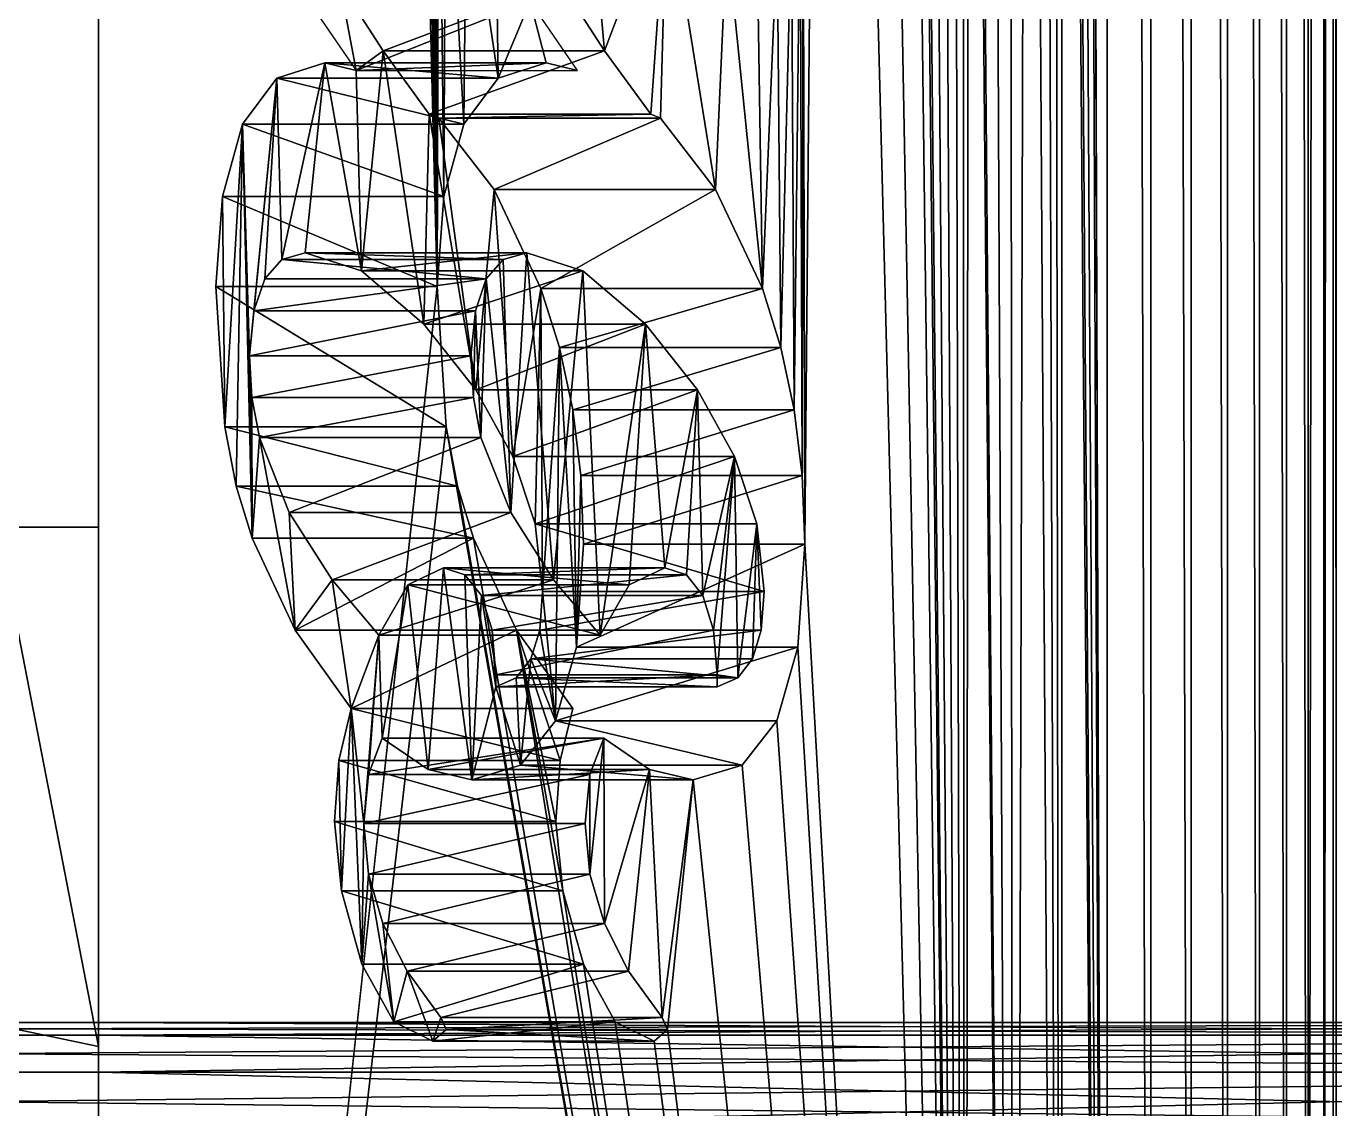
# Model space of a CAD drawing. Extents: x -32 to 32, y 0 to 66.2.
# Drawn here: x -10.29 to -5.01, y 9.28 to 13.65 of the extents above; entities that cross this region are included whole.
import ezdxf

# ---------------------------------------------------------------- set-up
doc = ezdxf.new("R2010")
doc.units = 0
doc.header["$MEASUREMENT"] = 0
doc.layers.add('STL2DXF', color=7, linetype='Continuous')

msp = doc.modelspace()

# ---------------------------------------------------------------- linework, layer by layer
at = {"layer": 'STL2DXF'}
for points in [[(-32, 0, 1), (0, 66.25, 1), (0, 0, 1)], [(0, 66.25, 1), (-32, 0, 1), (-32, 66.25, 1)], [(-21, 0, 20.125), (-10, 6.7224, 20.125), (-21, 66.25, 20.125)], [(-21, 66.25, 20.125), (-10, 6.7224, 20.125), (-10, 9.5276, 20.125)], [(-21, 66.25, 20.125), (-10, 9.5276, 20.125), (-10, 16.7224, 20.125)], [(-10, 0, 37.45), (-8.6315, 12.5972, 40.1869), (-10, 66.25, 37.45)], [(-10, 66.25, 37.45), (-8.6315, 12.5972, 40.1869), (-9.322, 49.4532, 38.8059)], [(-10, 66.25, 37.45), (-10, 48.125, 22.125), (-10, 0, 37.45)], [(-5.926, 66.0216, 45.598), (-6.0306, 30.8452, 45.3889), (-5.926, 0.2284, 45.598)], [(-5.926, 66.0216, 45.598), (-5.926, 0.2284, 45.598), (-5.75, 0.4019, 45.95)], [(-5.926, 66.0216, 45.598), (-5.75, 0.4019, 45.95), (-5.75, 65.8481, 45.95)], [(-5.75, 65.8481, 45.95), (-5.75, 0.4019, 45.95), (-5.5869, 0.6199, 46.2763)], [(-5.75, 65.8481, 45.95), (-5.5869, 0.6199, 46.2763), (-5.5869, 65.6301, 46.2763)], [(-5.5869, 65.6301, 46.2763), (-5.5869, 0.6199, 46.2763), (-5.4393, 0.8787, 46.5713)], [(-5.5869, 65.6301, 46.2763), (-5.4393, 0.8787, 46.5713), (-5.4393, 65.3713, 46.5713)], [(-5.4393, 65.3713, 46.5713), (-5.4393, 0.8787, 46.5713), (-5.31, 1.1737, 46.8301)], [(-5.4393, 65.3713, 46.5713), (-5.31, 1.1737, 46.8301), (-5.31, 65.0763, 46.8301)], [(-5.31, 65.0763, 46.8301), (-5.31, 1.1737, 46.8301), (-5.201, 1.5, 47.0481)], [(-5.31, 65.0763, 46.8301), (-5.201, 1.5, 47.0481), (-5.201, 64.75, 47.0481)], [(-5.201, 64.75, 47.0481), (-5.201, 1.5, 47.0481), (-5.1142, 1.8519, 47.2216)], [(-5.201, 64.75, 47.0481), (-5.1142, 1.8519, 47.2216), (-5.1142, 64.398, 47.2216)], [(-5.1142, 64.398, 47.2216), (-5.1142, 1.8519, 47.2216), (-5.0511, 64.0265, 47.3478)], [(-5.0511, 64.0265, 47.3478), (-5.1142, 1.8519, 47.2216), (-5.0511, 2.2235, 47.3478)], [(-5.0511, 64.0265, 47.3478), (-5.0511, 2.2235, 47.3478), (-5.0128, 63.6416, 47.4243)], [(-5.0128, 63.6416, 47.4243), (-5.0511, 2.2235, 47.3478), (-5.0128, 2.6084, 47.4243)], [(-5.0128, 63.6416, 47.4243), (-5.0128, 2.6084, 47.4243), (-5, 3, 47.45)], [(-5.0128, 63.6416, 47.4243), (-5, 3, 47.45), (-5, 63.25, 47.45)], [(-9.322, 49.4532, 38.8059), (-8.6315, 12.5972, 40.1869), (-9.2997, 49.0552, 38.8506)], [(-9.2997, 49.0552, 38.8506), (-8.6315, 12.5972, 40.1869), (-9.2326, 48.6612, 38.9848)], [(-9.2326, 48.6612, 38.9848), (-8.6315, 12.5972, 40.1869), (-9.1315, 48.3012, 39.1869)], [(-9.1315, 48.3012, 39.1869), (-8.6315, 12.5972, 40.1869), (-9.0001, 48.0052, 39.4499)], [(-10, 38.125, 22.125), (-10, 0, 37.45), (-10, 48.125, 22.125)], [(-9.0001, 48.0052, 39.4499), (-8.6315, 12.5972, 40.1869), (-8.8274, 47.7572, 39.7951)], [(-8.8274, 47.7572, 39.7951), (-8.6315, 12.5972, 40.1869), (-8.6387, 30.5732, 40.1726)], [(-10, 18.125, 22.125), (-10, 0, 37.45), (-10, 38.125, 22.125)], [(-6.0306, 30.7892, 45.3889), (-5.926, 0.2284, 45.598), (-6.0306, 30.8452, 45.3889)], [(-6.0484, 30.7112, 45.3531), (-5.926, 0.2284, 45.598), (-6.0306, 30.7892, 45.3889)], [(-6.1021, 30.6852, 45.2458), (-5.926, 0.2284, 45.598), (-6.0484, 30.7112, 45.3531)], [(-6.1057, 24.8932, 45.2386), (-5.926, 0.2284, 45.598), (-6.1021, 30.6852, 45.2458)], [(-8.6315, 12.5972, 40.1869), (-8.6284, 30.3177, 40.1932), (-8.6387, 30.5732, 40.1726)], [(-8.6284, 30.3177, 40.1932), (-8.6315, 12.5972, 40.1869), (-8.6244, 14.8692, 40.2012)], [(-6.1057, 22.8692, 45.2386), (-5.926, 0.2284, 45.598), (-6.1057, 24.8932, 45.2386)], [(-6.1406, 22.2312, 45.1689), (-6.1118, 0.1022, 45.2265), (-6.1057, 22.8692, 45.2386)], [(-6.1057, 22.8692, 45.2386), (-6.1118, 0.1022, 45.2265), (-5.926, 0.2284, 45.598)], [(-6.1842, 21.9797, 45.0817), (-6.1118, 0.1022, 45.2265), (-6.1406, 22.2312, 45.1689)], [(-6.2452, 21.7732, 44.9596), (-6.1118, 0.1022, 45.2265), (-6.1842, 21.9797, 45.0817)], [(-7.0574, 21.7332, 43.3353), (-7.154, 14.4292, 43.1421), (-7.1468, 11.5572, 43.1564)], [(-7.1468, 11.5572, 43.1564), (-6.5, 0, 44.45), (-7.0574, 21.7332, 43.3353)], [(-7.0574, 21.7332, 43.3353), (-6.5, 0, 44.45), (-6.8856, 20.7652, 43.6787)], [(-6.3195, 21.6087, 44.8111), (-6.3042, 0.0257, 44.8416), (-6.2452, 21.7732, 44.9596)], [(-6.2452, 21.7732, 44.9596), (-6.3042, 0.0257, 44.8416), (-6.1118, 0.1022, 45.2265)], [(-6.4026, 21.4912, 44.6447), (-6.3042, 0.0257, 44.8416), (-6.3195, 21.6087, 44.8111)], [(-6.4742, 20.4132, 44.5016), (-6.3042, 0.0257, 44.8416), (-6.4026, 21.4912, 44.6447)], [(-6.8856, 20.7652, 43.6787), (-6.5, 0, 44.45), (-6.7604, 20.5572, 43.9292)], [(-6.7604, 20.5572, 43.9292), (-6.5, 0, 44.45), (-6.7148, 20.4032, 44.0204)], [(-6.7148, 20.4032, 44.0204), (-6.5, 0, 44.45), (-6.6996, 20.2132, 44.0508)], [(-6.4831, 20.2592, 44.4837), (-6.3042, 0.0257, 44.8416), (-6.4742, 20.4132, 44.5016)], [(-6.51, 20.1492, 44.4301), (-6.5, 0, 44.45), (-6.4831, 20.2592, 44.4837)], [(-6.4831, 20.2592, 44.4837), (-6.5, 0, 44.45), (-6.3042, 0.0257, 44.8416)], [(-6.6996, 20.2132, 44.0508), (-6.5, 0, 44.45), (-6.654, 20.0992, 44.1421)], [(-6.5511, 20.0832, 44.3478), (-6.5, 0, 44.45), (-6.51, 20.1492, 44.4301)], [(-6.654, 20.0992, 44.1421), (-6.5, 0, 44.45), (-6.603, 20.0612, 44.244)], [(-6.603, 20.0612, 44.244), (-6.5, 0, 44.45), (-6.5511, 20.0832, 44.3478)], [(-10, 8.125, 22.125), (-10, 0, 37.45), (-10, 18.125, 22.125)], [(-10, 17.7368, 22.0739), (-10, 8.125, 22.125), (-10, 18.125, 22.125)], [(-10, 17.375, 21.924), (-10, 8.5132, 22.0739), (-10, 17.7368, 22.0739)], [(-10, 17.7368, 22.0739), (-10, 8.5132, 22.0739), (-10, 8.125, 22.125)], [(-10, 17.0643, 21.6857), (-10, 8.875, 21.924), (-10, 17.375, 21.924)], [(-10, 17.375, 21.924), (-10, 8.875, 21.924), (-10, 8.5132, 22.0739)], [(-10, 16.826, 21.375), (-10, 9.424, 21.375), (-10, 17.0643, 21.6857)], [(-10, 17.0643, 21.6857), (-10, 9.424, 21.375), (-10, 9.1857, 21.6857)], [(-10, 17.0643, 21.6857), (-10, 9.1857, 21.6857), (-10, 8.875, 21.924)], [(-10, 16.6761, 21.0132), (-10, 9.424, 21.375), (-10, 16.826, 21.375)], [(-10, 9.5739, 20.2368), (-10, 16.7224, 20.125), (-10, 9.5276, 20.125)], [(-10, 16.7224, 20.125), (-10, 9.5739, 20.2368), (-10, 16.6761, 20.2368)], [(-10, 16.6761, 20.2368), (-10, 9.5739, 20.2368), (-10, 9.625, 20.625)], [(-10, 16.6761, 20.2368), (-10, 9.625, 20.625), (-10, 16.625, 20.625)], [(-10, 16.625, 20.625), (-10, 9.5739, 21.0132), (-10, 16.6761, 21.0132)], [(-10, 16.6761, 21.0132), (-10, 9.5739, 21.0132), (-10, 9.424, 21.375)], [(-10, 16.625, 20.625), (-10, 9.625, 20.625), (-10, 9.5739, 21.0132)], [(-8.6244, 14.8692, 40.2012), (-8.6315, 12.5972, 40.1869), (-8.6047, 12.9612, 40.2406)], [(-8.6244, 14.8692, 40.2012), (-8.6047, 12.9612, 40.2406), (-8.5967, 14.5992, 40.2567)], [(-8.5967, 14.5992, 40.2567), (-8.6047, 12.9612, 40.2406), (-8.5242, 13.2532, 40.4016)], [(-8.5967, 14.5992, 40.2567), (-8.5242, 13.2532, 40.4016), (-8.5135, 14.3012, 40.423)], [(-8.0394, 14.4772, 41.3711), (-8.1307, 13.8212, 41.1887), (-7.9554, 13.5492, 41.5393)], [(-8.0394, 14.4772, 41.3711), (-7.9554, 13.5492, 41.5393), (-7.7049, 14.2132, 42.0402)], [(-7.1656, 14.2297, 43.1188), (-7.1575, 11.8347, 43.1349), (-7.154, 14.4292, 43.1421)], [(-7.154, 14.4292, 43.1421), (-7.1575, 11.8347, 43.1349), (-7.1468, 11.5572, 43.1564)], [(-8.5135, 14.3012, 40.423), (-8.5242, 13.2532, 40.4016), (-8.3856, 13.4392, 40.6788)], [(-8.5135, 14.3012, 40.423), (-8.3856, 13.4392, 40.6788), (-8.3936, 14.0072, 40.6627)], [(-7.2005, 14.0872, 43.0491), (-7.1897, 12.0992, 43.0705), (-7.1656, 14.2297, 43.1188)], [(-7.1656, 14.2297, 43.1188), (-7.1897, 12.0992, 43.0705), (-7.1575, 11.8347, 43.1349)], [(-7.7049, 14.2132, 42.0402), (-7.9554, 13.5492, 41.5393), (-7.7693, 13.2932, 41.9114)], [(-7.7049, 14.2132, 42.0402), (-7.7693, 13.2932, 41.9114), (-7.73, 13.2772, 41.9901)], [(-7.7049, 14.2132, 42.0402), (-7.73, 13.2772, 41.9901), (-7.5073, 12.9892, 42.4355)], [(-7.7049, 14.2132, 42.0402), (-7.5073, 12.9892, 42.4355), (-7.4616, 14.0132, 42.5267)], [(-7.2586, 14.0017, 42.9328), (-7.2434, 12.3507, 42.9632), (-7.2005, 14.0872, 43.0491)], [(-7.2005, 14.0872, 43.0491), (-7.2434, 12.3507, 42.9632), (-7.1897, 12.0992, 43.0705)], [(-8.3936, 14.0072, 40.6627), (-8.3856, 13.4392, 40.6788), (-8.2559, 13.7492, 40.9382)], [(-7.4616, 14.0132, 42.5267), (-7.5073, 12.9892, 42.4355), (-7.3185, 12.5892, 42.8129)], [(-7.4616, 14.0132, 42.5267), (-7.3185, 12.5892, 42.8129), (-7.34, 13.9732, 42.77)], [(-7.34, 13.9732, 42.77), (-7.3185, 12.5892, 42.8129), (-7.2586, 14.0017, 42.9328)], [(-7.2586, 14.0017, 42.9328), (-7.3185, 12.5892, 42.8129), (-7.2434, 12.3507, 42.9632)], [(-9.0251, 13.8212, 41.6359), (-9.1503, 13.7492, 41.3854), (-8.9595, 13.4701, 41.7672)], [(-8.8498, 13.5492, 41.9865), (-8.1307, 13.8212, 41.1887), (-9.0251, 13.8212, 41.6359)], [(-9.0251, 13.8212, 41.6359), (-8.9595, 13.4701, 41.7672), (-8.8498, 13.5492, 41.9865)], [(-8.1307, 13.8212, 41.1887), (-8.8498, 13.5492, 41.9865), (-7.9554, 13.5492, 41.5393)], [(-8.9595, 13.4701, 41.7672), (-8.2559, 13.7492, 40.9382), (-9.1503, 13.7492, 41.3854)], [(-8.2559, 13.7492, 40.9382), (-8.9595, 13.4701, 41.7672), (-8.065, 13.4701, 41.32)], [(-8.2559, 13.7492, 40.9382), (-8.3856, 13.4392, 40.6788), (-8.1915, 13.5012, 41.067)], [(-8.2559, 13.7492, 40.9382), (-8.1915, 13.5012, 41.067), (-8.065, 13.4701, 41.32)], [(-8.8498, 13.5492, 41.9865), (-8.9595, 13.4701, 41.7672), (-8.9374, 12.6612, 41.8112)], [(-8.8498, 13.5492, 41.9865), (-8.9374, 12.6612, 41.8112), (-8.6852, 12.4452, 42.3156)], [(-8.6637, 13.2932, 42.3586), (-7.9554, 13.5492, 41.5393), (-8.8498, 13.5492, 41.9865)], [(-8.8498, 13.5492, 41.9865), (-8.6852, 12.4452, 42.3156), (-8.6637, 13.2932, 42.3586)], [(-7.9554, 13.5492, 41.5393), (-8.6637, 13.2932, 42.3586), (-7.7693, 13.2932, 41.9114)], [(-9.0859, 13.5012, 41.5142), (-8.3856, 13.4392, 40.6788), (-9.28, 13.4392, 41.1261)], [(-9.28, 13.4392, 41.1261), (-9.2592, 12.7072, 41.1676), (-9.0859, 13.5012, 41.5142)], [(-9.0859, 13.5012, 41.5142), (-9.2592, 12.7072, 41.1676), (-9.1646, 12.7332, 41.3568)], [(-9.0859, 13.5012, 41.5142), (-9.1646, 12.7332, 41.3568), (-8.9374, 12.6612, 41.8112)], [(-8.3856, 13.4392, 40.6788), (-9.0859, 13.5012, 41.5142), (-8.1915, 13.5012, 41.067)], [(-8.9595, 13.4701, 41.7672), (-8.1915, 13.5012, 41.067), (-9.0859, 13.5012, 41.5142)], [(-9.0859, 13.5012, 41.5142), (-8.9374, 12.6612, 41.8112), (-8.9595, 13.4701, 41.7672)], [(-8.1915, 13.5012, 41.067), (-8.9595, 13.4701, 41.7672), (-8.065, 13.4701, 41.32)], [(-9.28, 13.4392, 41.1261), (-8.5242, 13.2532, 40.4016), (-9.4186, 13.2532, 40.8488)], [(-9.39, 12.3172, 40.906), (-9.28, 13.4392, 41.1261), (-9.4186, 13.2532, 40.8488)], [(-9.28, 13.4392, 41.1261), (-9.39, 12.3172, 40.906), (-9.3719, 12.4992, 40.9422)], [(-9.28, 13.4392, 41.1261), (-9.3719, 12.4992, 40.9422), (-9.3283, 12.6292, 41.0295)], [(-9.28, 13.4392, 41.1261), (-9.3283, 12.6292, 41.0295), (-9.2592, 12.7072, 41.1676)], [(-8.5242, 13.2532, 40.4016), (-9.28, 13.4392, 41.1261), (-8.3856, 13.4392, 40.6788)], [(-8.6637, 13.2932, 42.3586), (-8.6852, 12.4452, 42.3156), (-8.4755, 12.1797, 42.7351)], [(-8.6244, 13.2772, 42.4373), (-7.7693, 13.2932, 41.9114), (-8.6637, 13.2932, 42.3586)], [(-8.6637, 13.2932, 42.3586), (-8.4755, 12.1797, 42.7351), (-8.6244, 13.2772, 42.4373)], [(-7.7693, 13.2932, 41.9114), (-8.6244, 13.2772, 42.4373), (-7.73, 13.2772, 41.9901)], [(-8.4017, 12.9892, 42.8827), (-7.73, 13.2772, 41.9901), (-8.6244, 13.2772, 42.4373)], [(-8.6244, 13.2772, 42.4373), (-8.4755, 12.1797, 42.7351), (-8.4017, 12.9892, 42.8827)], [(-7.73, 13.2772, 41.9901), (-8.4017, 12.9892, 42.8827), (-7.5073, 12.9892, 42.4355)], [(-9.4186, 13.2532, 40.8488), (-8.6047, 12.9612, 40.2406), (-9.4991, 12.9612, 40.6878)], [(-9.4991, 12.9612, 40.6878), (-9.4893, 12.0312, 40.7075), (-9.4186, 13.2532, 40.8488)], [(-9.4186, 13.2532, 40.8488), (-9.4893, 12.0312, 40.7075), (-9.4435, 11.7917, 40.7991)], [(-9.4186, 13.2532, 40.8488), (-9.4435, 11.7917, 40.7991), (-9.3793, 11.5812, 40.9275)], [(-8.6047, 12.9612, 40.2406), (-9.4186, 13.2532, 40.8488), (-8.5242, 13.2532, 40.4016)], [(-9.4186, 13.2532, 40.8488), (-9.3793, 11.5812, 40.9275), (-9.39, 12.3172, 40.906)], [(-9.4991, 12.9612, 40.6878), (-8.6315, 12.5972, 40.1869), (-9.526, 12.5972, 40.6341)], [(-9.4893, 12.0312, 40.7075), (-9.4991, 12.9612, 40.6878), (-9.526, 12.5972, 40.6341)], [(-8.6315, 12.5972, 40.1869), (-9.4991, 12.9612, 40.6878), (-8.6047, 12.9612, 40.2406)], [(-8.4017, 12.9892, 42.8827), (-8.4755, 12.1797, 42.7351), (-8.3257, 11.9112, 43.0348)], [(-8.213, 12.5892, 43.2602), (-7.5073, 12.9892, 42.4355), (-8.4017, 12.9892, 42.8827)], [(-8.4017, 12.9892, 42.8827), (-8.3257, 11.9112, 43.0348), (-8.213, 12.5892, 43.2602)], [(-7.5073, 12.9892, 42.4355), (-8.213, 12.5892, 43.2602), (-7.3185, 12.5892, 42.8129)], [(-8.4339, 12.6292, 40.5822), (-9.2592, 12.7072, 41.1676), (-9.3283, 12.6292, 41.0295)], [(-8.3648, 12.7072, 40.7204), (-9.1646, 12.7332, 41.3568), (-9.2592, 12.7072, 41.1676)], [(-9.2592, 12.7072, 41.1676), (-8.4339, 12.6292, 40.5822), (-8.3648, 12.7072, 40.7204)], [(-8.2702, 12.7332, 40.9096), (-8.9374, 12.6612, 41.8112), (-9.1646, 12.7332, 41.3568)], [(-9.1646, 12.7332, 41.3568), (-8.3648, 12.7072, 40.7204), (-8.2702, 12.7332, 40.9096)], [(-8.9374, 12.6612, 41.8112), (-8.2702, 12.7332, 40.9096), (-8.043, 12.6612, 41.364)], [(-8.4339, 12.6292, 40.5822), (-8.3346, 11.6852, 40.7808), (-8.3648, 12.7072, 40.7204)], [(-8.3648, 12.7072, 40.7204), (-8.3346, 11.6852, 40.7808), (-8.2702, 12.7332, 40.9096)], [(-8.2702, 12.7332, 40.9096), (-8.3346, 11.6852, 40.7808), (-8.162, 11.4132, 41.1261)], [(-8.2702, 12.7332, 40.9096), (-8.162, 11.4132, 41.1261), (-8.043, 12.6612, 41.364)], [(-8.043, 12.6612, 41.364), (-8.6852, 12.4452, 42.3156), (-8.9374, 12.6612, 41.8112)], [(-8.6852, 12.4452, 42.3156), (-8.043, 12.6612, 41.364), (-7.7908, 12.4452, 41.8684)], [(-8.043, 12.6612, 41.364), (-8.162, 11.4132, 41.1261), (-7.9732, 11.1892, 41.5035)], [(-8.043, 12.6612, 41.364), (-7.9732, 11.1892, 41.5035), (-7.7908, 12.4452, 41.8684)], [(-8.6315, 12.5972, 40.1869), (-10, 0, 37.45), (-8.5949, 12.0312, 40.2603)], [(-9.526, 12.5972, 40.6341), (-8.5949, 12.0312, 40.2603), (-9.4893, 12.0312, 40.7075)], [(-8.5949, 12.0312, 40.2603), (-9.526, 12.5972, 40.6341), (-8.6315, 12.5972, 40.1869)], [(-8.4339, 12.6292, 40.5822), (-9.3719, 12.4992, 40.9422), (-8.4775, 12.4992, 40.495)], [(-9.3719, 12.4992, 40.9422), (-8.4339, 12.6292, 40.5822), (-9.3283, 12.6292, 41.0295)], [(-8.4775, 12.4992, 40.495), (-8.4553, 11.9872, 40.5393), (-8.4339, 12.6292, 40.5822)], [(-8.4339, 12.6292, 40.5822), (-8.4553, 11.9872, 40.5393), (-8.3346, 11.6852, 40.7808)], [(-8.213, 12.5892, 43.2602), (-8.3257, 11.9112, 43.0348), (-8.2358, 11.6397, 43.2145)], [(-8.213, 12.5892, 43.2602), (-8.2358, 11.6397, 43.2145), (-8.2058, 11.3652, 43.2745)], [(-8.1378, 12.3507, 43.4104), (-7.3185, 12.5892, 42.8129), (-8.213, 12.5892, 43.2602)], [(-8.213, 12.5892, 43.2602), (-8.2058, 11.3652, 43.2745), (-8.1378, 12.3507, 43.4104)], [(-7.3185, 12.5892, 42.8129), (-8.1378, 12.3507, 43.4104), (-7.2434, 12.3507, 42.9632)], [(-8.4775, 12.4992, 40.495), (-9.39, 12.3172, 40.906), (-8.4956, 12.3172, 40.4588)], [(-9.39, 12.3172, 40.906), (-8.4775, 12.4992, 40.495), (-9.3719, 12.4992, 40.9422)], [(-8.4855, 12.1487, 40.4789), (-8.4775, 12.4992, 40.495), (-8.4956, 12.3172, 40.4588)], [(-8.4775, 12.4992, 40.495), (-8.4855, 12.1487, 40.4789), (-8.4553, 11.9872, 40.5393)], [(-7.7908, 12.4452, 41.8684), (-8.4755, 12.1797, 42.7351), (-8.6852, 12.4452, 42.3156)], [(-8.4755, 12.1797, 42.7351), (-7.7908, 12.4452, 41.8684), (-7.581, 12.1797, 42.2879)], [(-7.7908, 12.4452, 41.8684), (-7.9732, 11.1892, 41.5035), (-7.8561, 11.3932, 41.7378)], [(-7.7908, 12.4452, 41.8684), (-7.8561, 11.3932, 41.7378), (-7.7121, 11.4612, 42.0258)], [(-7.7908, 12.4452, 41.8684), (-7.7121, 11.4612, 42.0258), (-7.581, 12.1797, 42.2879)], [(-9.38, 12.1487, 40.9262), (-8.4956, 12.3172, 40.4588), (-9.39, 12.3172, 40.906)], [(-9.39, 12.3172, 40.906), (-9.3793, 11.5812, 40.9275), (-9.38, 12.1487, 40.9262)], [(-8.4956, 12.3172, 40.4588), (-9.38, 12.1487, 40.9262), (-8.4855, 12.1487, 40.4789)], [(-8.1378, 12.3507, 43.4104), (-8.2058, 11.3652, 43.2745), (-8.1539, 10.8432, 43.3782)], [(-8.1378, 12.3507, 43.4104), (-8.1539, 10.8432, 43.3782), (-8.0694, 11.1407, 43.5473)], [(-8.0842, 12.0992, 43.5178), (-7.2434, 12.3507, 42.9632), (-8.1378, 12.3507, 43.4104)], [(-8.1378, 12.3507, 43.4104), (-8.0694, 11.1407, 43.5473), (-8.0842, 12.0992, 43.5178)], [(-7.2434, 12.3507, 42.9632), (-8.0842, 12.0992, 43.5178), (-7.1897, 12.0992, 43.0705)], [(-7.581, 12.1797, 42.2879), (-8.3257, 11.9112, 43.0348), (-8.4755, 12.1797, 42.7351)], [(-8.3257, 11.9112, 43.0348), (-7.581, 12.1797, 42.2879), (-7.4312, 11.9112, 42.5875)], [(-7.581, 12.1797, 42.2879), (-7.7121, 11.4612, 42.0258), (-7.6253, 11.4332, 42.1994)], [(-7.581, 12.1797, 42.2879), (-7.6253, 11.4332, 42.1994), (-7.5582, 11.3492, 42.3335)], [(-7.581, 12.1797, 42.2879), (-7.5582, 11.3492, 42.3335), (-7.4312, 11.9112, 42.5875)], [(-9.3498, 11.9872, 40.9865), (-8.4855, 12.1487, 40.4789), (-9.38, 12.1487, 40.9262)], [(-9.38, 12.1487, 40.9262), (-9.3793, 11.5812, 40.9275), (-9.3498, 11.9872, 40.9865)], [(-8.4855, 12.1487, 40.4789), (-9.3498, 11.9872, 40.9865), (-8.4553, 11.9872, 40.5393)], [(-8.052, 11.8347, 43.5822), (-7.1897, 12.0992, 43.0705), (-8.0842, 12.0992, 43.5178)], [(-8.0842, 12.0992, 43.5178), (-8.0694, 11.1407, 43.5473), (-8.052, 11.8347, 43.5822)], [(-7.1897, 12.0992, 43.0705), (-8.052, 11.8347, 43.5822), (-7.1575, 11.8347, 43.1349)], [(-8.5949, 12.0312, 40.2603), (-10, 0, 37.45), (-6.5, 0, 44.45)], [(-9.4893, 12.0312, 40.7075), (-8.549, 11.7917, 40.3519), (-9.4435, 11.7917, 40.7991)], [(-8.549, 11.7917, 40.3519), (-9.4893, 12.0312, 40.7075), (-8.5949, 12.0312, 40.2603)], [(-8.5949, 12.0312, 40.2603), (-6.5, 0, 44.45), (-8.549, 11.7917, 40.3519)], [(-9.3498, 11.9872, 40.9865), (-9.3793, 11.5812, 40.9275), (-9.2058, 11.2092, 41.2745)], [(-9.229, 11.6852, 41.228), (-8.4553, 11.9872, 40.5393), (-9.3498, 11.9872, 40.9865)], [(-9.3498, 11.9872, 40.9865), (-9.2058, 11.2092, 41.2745), (-9.229, 11.6852, 41.228)], [(-8.4553, 11.9872, 40.5393), (-9.229, 11.6852, 41.228), (-8.3346, 11.6852, 40.7808)], [(-7.4312, 11.9112, 42.5875), (-8.2358, 11.6397, 43.2145), (-8.3257, 11.9112, 43.0348)], [(-8.2358, 11.6397, 43.2145), (-7.4312, 11.9112, 42.5875), (-7.3413, 11.6397, 42.7673)], [(-7.4312, 11.9112, 42.5875), (-7.5582, 11.3492, 42.3335), (-7.5153, 11.2092, 42.4194)], [(-7.4312, 11.9112, 42.5875), (-7.5153, 11.2092, 42.4194), (-7.501, 11.0292, 42.448)], [(-7.501, 11.0292, 42.448), (-7.418, 11.0172, 42.6139), (-7.4312, 11.9112, 42.5875)], [(-7.4312, 11.9112, 42.5875), (-7.418, 11.0172, 42.6139), (-7.3413, 11.6397, 42.7673)], [(-9.4435, 11.7917, 40.7991), (-8.4849, 11.5812, 40.4803), (-9.3793, 11.5812, 40.9275)], [(-8.4849, 11.5812, 40.4803), (-9.4435, 11.7917, 40.7991), (-8.549, 11.7917, 40.3519)], [(-8.549, 11.7917, 40.3519), (-6.5, 0, 44.45), (-8.4849, 11.5812, 40.4803)], [(-8.052, 11.8347, 43.5822), (-8.0694, 11.1407, 43.5473), (-8.0412, 11.5572, 43.6036)], [(-8.0412, 11.5572, 43.6036), (-7.1575, 11.8347, 43.1349), (-8.052, 11.8347, 43.5822)], [(-7.1575, 11.8347, 43.1349), (-8.0412, 11.5572, 43.6036), (-7.1468, 11.5572, 43.1564)], [(-9.0564, 11.4132, 41.5733), (-8.3346, 11.6852, 40.7808), (-9.229, 11.6852, 41.228)], [(-9.229, 11.6852, 41.228), (-9.2058, 11.2092, 41.2745), (-9.0564, 11.4132, 41.5733)], [(-8.3346, 11.6852, 40.7808), (-9.0564, 11.4132, 41.5733), (-8.162, 11.4132, 41.1261)], [(-8.2358, 11.6397, 43.2145), (-7.3114, 11.3652, 42.8273), (-8.2058, 11.3652, 43.2745)], [(-7.3114, 11.3652, 42.8273), (-8.2358, 11.6397, 43.2145), (-7.3413, 11.6397, 42.7673)], [(-7.3413, 11.6397, 42.7673), (-7.418, 11.0172, 42.6139), (-7.3588, 11.0932, 42.7324)], [(-7.3413, 11.6397, 42.7673), (-7.3588, 11.0932, 42.7324), (-7.3232, 11.2092, 42.8036)], [(-7.3413, 11.6397, 42.7673), (-7.3232, 11.2092, 42.8036), (-7.3114, 11.3652, 42.8273)], [(-20, 11.625, 20.125), (-10, 11.625, 22.125), (-10, 11.625, 20.125)], [(-10, 11.625, 22.125), (-20, 11.625, 20.125), (-20, 11.625, 22.125)], [(-10, 4.625, 20.125), (-20, 11.625, 20.125), (-20, 4.625, 20.125)], [(-20, 11.625, 20.125), (-10, 4.625, 20.125), (-10, 6.6761, 20.125)], [(-20, 11.625, 20.125), (-10, 6.6761, 20.125), (-10, 6.7224, 20.125)], [(-20, 11.625, 20.125), (-10, 6.7224, 20.125), (-10, 9.5276, 20.125)], [(-20, 11.625, 20.125), (-10, 9.5276, 20.125), (-10, 11.625, 20.125)], [(-20, 4.625, 22.125), (-10, 8.125, 22.125), (-20, 11.625, 22.125)], [(-20, 11.625, 22.125), (-10, 8.125, 22.125), (-10, 11.625, 22.125)], [(-10, 11.625, 22.125), (-10, 9.5276, 20.125), (-10, 11.625, 20.125)], [(-10, 9.5276, 20.125), (-10, 11.625, 22.125), (-10, 9.5739, 20.2368)], [(-10, 9.5739, 20.2368), (-10, 11.625, 22.125), (-10, 9.625, 20.625)], [(-10, 9.625, 20.625), (-10, 11.625, 22.125), (-10, 9.5739, 21.0132)], [(-10, 9.5739, 21.0132), (-10, 11.625, 22.125), (-10, 9.424, 21.375)], [(-10, 9.424, 21.375), (-10, 11.625, 22.125), (-10, 9.1857, 21.6857)], [(-10, 9.1857, 21.6857), (-10, 11.625, 22.125), (-10, 8.875, 21.924)], [(-10, 8.875, 21.924), (-10, 11.625, 22.125), (-10, 8.5132, 22.0739)], [(-10, 8.5132, 22.0739), (-10, 11.625, 22.125), (-10, 8.125, 22.125)], [(-8.4849, 11.5812, 40.4803), (-9.2058, 11.2092, 41.2745), (-9.3793, 11.5812, 40.9275)], [(-9.2058, 11.2092, 41.2745), (-8.4849, 11.5812, 40.4803), (-8.3113, 11.2092, 40.8273)], [(-8.4849, 11.5812, 40.4803), (-6.5, 0, 44.45), (-8.3113, 11.2092, 40.8273)], [(-7.1468, 11.5572, 43.1564), (-8.0694, 11.1407, 43.5473), (-7.175, 11.1407, 43.1001)], [(-8.0694, 11.1407, 43.5473), (-7.1468, 11.5572, 43.1564), (-8.0412, 11.5572, 43.6036)], [(-7.175, 11.1407, 43.1001), (-6.5, 0, 44.45), (-7.1468, 11.5572, 43.1564)], [(-8.6065, 11.4612, 42.4731), (-7.8561, 11.3932, 41.7378), (-8.7505, 11.3932, 42.1851)], [(-8.7505, 11.3932, 42.1851), (-8.6682, 10.6472, 42.3496), (-8.6065, 11.4612, 42.4731)], [(-8.6065, 11.4612, 42.4731), (-8.6682, 10.6472, 42.3496), (-8.492, 10.6052, 42.702)], [(-7.8561, 11.3932, 41.7378), (-8.6065, 11.4612, 42.4731), (-7.7121, 11.4612, 42.0258)], [(-8.5197, 11.4332, 42.6466), (-7.7121, 11.4612, 42.0258), (-8.6065, 11.4612, 42.4731)], [(-8.6065, 11.4612, 42.4731), (-8.492, 10.6052, 42.702), (-8.5197, 11.4332, 42.6466)], [(-7.7121, 11.4612, 42.0258), (-8.5197, 11.4332, 42.6466), (-7.6253, 11.4332, 42.1994)], [(-8.4527, 11.3492, 42.7807), (-7.6253, 11.4332, 42.1994), (-8.5197, 11.4332, 42.6466)], [(-8.5197, 11.4332, 42.6466), (-8.492, 10.6052, 42.702), (-8.4527, 11.3492, 42.7807)], [(-7.6253, 11.4332, 42.1994), (-8.4527, 11.3492, 42.7807), (-7.5582, 11.3492, 42.3335)], [(-9.0564, 11.4132, 41.5733), (-9.2058, 11.2092, 41.2745), (-8.9786, 10.8932, 41.7289)], [(-8.8677, 11.1892, 41.9507), (-8.162, 11.4132, 41.1261), (-9.0564, 11.4132, 41.5733)], [(-9.0564, 11.4132, 41.5733), (-8.9786, 10.8932, 41.7289), (-8.8677, 11.1892, 41.9507)], [(-8.162, 11.4132, 41.1261), (-8.8677, 11.1892, 41.9507), (-7.9732, 11.1892, 41.5035)], [(-8.7505, 11.3932, 42.1851), (-7.9732, 11.1892, 41.5035), (-8.8677, 11.1892, 41.9507)], [(-8.8677, 11.1892, 41.9507), (-8.8534, 10.7732, 41.9793), (-8.7505, 11.3932, 42.1851)], [(-8.7505, 11.3932, 42.1851), (-8.8534, 10.7732, 41.9793), (-8.6682, 10.6472, 42.3496)], [(-7.9732, 11.1892, 41.5035), (-8.7505, 11.3932, 42.1851), (-7.8561, 11.3932, 41.7378)], [(-8.2177, 11.2092, 43.2508), (-7.3114, 11.3652, 42.8273), (-7.3232, 11.2092, 42.8036)], [(-7.3114, 11.3652, 42.8273), (-8.2177, 11.2092, 43.2508), (-8.2058, 11.3652, 43.2745)], [(-8.2177, 11.2092, 43.2508), (-8.1539, 10.8432, 43.3782), (-8.2058, 11.3652, 43.2745)], [(-8.4527, 11.3492, 42.7807), (-8.492, 10.6052, 42.702), (-8.3954, 10.9812, 42.8952)], [(-8.4097, 11.2092, 42.8666), (-7.5582, 11.3492, 42.3335), (-8.4527, 11.3492, 42.7807)], [(-8.4527, 11.3492, 42.7807), (-8.3954, 10.9812, 42.8952), (-8.4097, 11.2092, 42.8666)], [(-7.5582, 11.3492, 42.3335), (-8.4097, 11.2092, 42.8666), (-7.5153, 11.2092, 42.4194)], [(-8.3113, 11.2092, 40.8273), (-8.9786, 10.8932, 41.7289), (-9.2058, 11.2092, 41.2745)], [(-8.9786, 10.8932, 41.7289), (-8.3113, 11.2092, 40.8273), (-8.0842, 10.8932, 41.2817)], [(-8.3954, 11.0292, 42.8952), (-7.5153, 11.2092, 42.4194), (-8.4097, 11.2092, 42.8666)], [(-8.3954, 11.0292, 42.8952), (-8.4097, 11.2092, 42.8666), (-8.3954, 10.9812, 42.8952)], [(-7.5153, 11.2092, 42.4194), (-8.3954, 11.0292, 42.8952), (-7.501, 11.0292, 42.448)], [(-8.3113, 11.2092, 40.8273), (-6.5, 0, 44.45), (-8.1244, 10.1572, 41.2012)], [(-8.3113, 11.2092, 40.8273), (-8.1244, 10.1572, 41.2012), (-8.1521, 10.4372, 41.1457)], [(-8.3113, 11.2092, 40.8273), (-8.1351, 10.6832, 41.1797), (-8.0842, 10.8932, 41.2817)], [(-8.1351, 10.6832, 41.1797), (-8.3113, 11.2092, 40.8273), (-8.1521, 10.4372, 41.1457)], [(-8.2532, 11.0932, 43.1797), (-7.3232, 11.2092, 42.8036), (-7.3588, 11.0932, 42.7324)], [(-7.3232, 11.2092, 42.8036), (-8.2532, 11.0932, 43.1797), (-8.2177, 11.2092, 43.2508)], [(-8.2532, 11.0932, 43.1797), (-8.1539, 10.8432, 43.3782), (-8.2177, 11.2092, 43.2508)], [(-8.8677, 11.1892, 41.9507), (-8.9786, 10.8932, 41.7289), (-8.9285, 10.4292, 41.8291)], [(-8.8677, 11.1892, 41.9507), (-8.9285, 10.4292, 41.8291), (-8.9097, 10.6272, 41.8666)], [(-8.8677, 11.1892, 41.9507), (-8.9097, 10.6272, 41.8666), (-8.8534, 10.7732, 41.9793)], [(-7.175, 11.1407, 43.1001), (-8.1539, 10.8432, 43.3782), (-7.2595, 10.8432, 42.931)], [(-8.1539, 10.8432, 43.3782), (-7.175, 11.1407, 43.1001), (-8.0694, 11.1407, 43.5473)], [(-7.2595, 10.8432, 42.931), (-6.5, 0, 44.45), (-7.175, 11.1407, 43.1001)], [(-8.2532, 11.0932, 43.1797), (-7.418, 11.0172, 42.6139), (-8.3125, 11.0172, 43.0611)], [(-8.3125, 11.0172, 43.0611), (-8.2948, 10.6647, 43.0965), (-8.2532, 11.0932, 43.1797)], [(-8.2532, 11.0932, 43.1797), (-8.2948, 10.6647, 43.0965), (-8.1539, 10.8432, 43.3782)], [(-7.418, 11.0172, 42.6139), (-8.2532, 11.0932, 43.1797), (-7.3588, 11.0932, 42.7324)], [(-7.501, 11.0292, 42.448), (-8.3954, 10.9812, 42.8952), (-7.501, 10.9812, 42.448)], [(-8.3954, 10.9812, 42.8952), (-7.501, 11.0292, 42.448), (-8.3954, 11.0292, 42.8952)], [(-8.3125, 11.0172, 43.0611), (-7.501, 10.9812, 42.448), (-8.3954, 10.9812, 42.8952)], [(-8.3954, 10.9812, 42.8952), (-8.2948, 10.6647, 43.0965), (-8.3125, 11.0172, 43.0611)], [(-7.501, 10.9812, 42.448), (-8.3125, 11.0172, 43.0611), (-7.418, 11.0172, 42.6139)], [(-7.418, 11.0172, 42.6139), (-7.501, 11.0292, 42.448), (-7.501, 10.9812, 42.448)], [(-8.3954, 10.9812, 42.8952), (-8.492, 10.6052, 42.702), (-8.2948, 10.6647, 43.0965)], [(-8.9786, 10.8932, 41.7289), (-8.1351, 10.6832, 41.1797), (-9.0296, 10.6832, 41.6269)], [(-9.0296, 10.6832, 41.6269), (-9.0188, 10.1572, 41.6484), (-8.9786, 10.8932, 41.7289)], [(-8.9786, 10.8932, 41.7289), (-9.0188, 10.1572, 41.6484), (-8.9357, 9.8612, 41.8148)], [(-8.1351, 10.6832, 41.1797), (-8.9786, 10.8932, 41.7289), (-8.0842, 10.8932, 41.2817)], [(-8.9285, 10.4292, 41.8291), (-8.9786, 10.8932, 41.7289), (-8.9357, 9.8612, 41.8148)], [(-7.4004, 10.6647, 42.6493), (-8.1539, 10.8432, 43.3782), (-8.2948, 10.6647, 43.0965)], [(-8.1539, 10.8432, 43.3782), (-7.4004, 10.6647, 42.6493), (-7.2595, 10.8432, 42.931)], [(-7.4004, 10.6647, 42.6493), (-6.5, 0, 44.45), (-7.2595, 10.8432, 42.931)], [(-7.9589, 10.7732, 41.5321), (-8.9097, 10.6272, 41.8666), (-8.0153, 10.6272, 41.4194)], [(-8.9097, 10.6272, 41.8666), (-7.9589, 10.7732, 41.5321), (-8.8534, 10.7732, 41.9793)], [(-7.9589, 10.7732, 41.5321), (-8.6682, 10.6472, 42.3496), (-8.8534, 10.7732, 41.9793)], [(-8.6682, 10.6472, 42.3496), (-7.9589, 10.7732, 41.5321), (-7.7738, 10.6472, 41.9024)], [(-8.0153, 10.6272, 41.4194), (-8.0146, 10.2242, 41.4208), (-7.9589, 10.7732, 41.5321)], [(-7.9589, 10.7732, 41.5321), (-8.0146, 10.2242, 41.4208), (-7.9563, 10.0252, 41.5375)], [(-7.9589, 10.7732, 41.5321), (-7.9563, 10.0252, 41.5375), (-7.7738, 10.6472, 41.9024)], [(-9.0296, 10.6832, 41.6269), (-8.1521, 10.4372, 41.1457), (-9.0466, 10.4372, 41.5929)], [(-9.0188, 10.1572, 41.6484), (-9.0296, 10.6832, 41.6269), (-9.0466, 10.4372, 41.5929)], [(-8.1521, 10.4372, 41.1457), (-9.0296, 10.6832, 41.6269), (-8.1351, 10.6832, 41.1797)], [(-8.0153, 10.6272, 41.4194), (-8.9285, 10.4292, 41.8291), (-8.0341, 10.4292, 41.3819)], [(-8.9285, 10.4292, 41.8291), (-8.0153, 10.6272, 41.4194), (-8.9097, 10.6272, 41.8666)], [(-7.7738, 10.6472, 41.9024), (-8.492, 10.6052, 42.702), (-8.6682, 10.6472, 42.3496)], [(-7.5976, 10.6052, 42.2548), (-8.2948, 10.6647, 43.0965), (-8.492, 10.6052, 42.702)], [(-8.492, 10.6052, 42.702), (-7.7738, 10.6472, 41.9024), (-7.5976, 10.6052, 42.2548)], [(-8.2948, 10.6647, 43.0965), (-7.5976, 10.6052, 42.2548), (-7.4004, 10.6647, 42.6493)], [(-8.0146, 10.2242, 41.4208), (-8.0153, 10.6272, 41.4194), (-8.0341, 10.4292, 41.3819)], [(-7.7738, 10.6472, 41.9024), (-7.9563, 10.0252, 41.5375), (-7.859, 9.8322, 41.732)], [(-7.7738, 10.6472, 41.9024), (-7.859, 9.8322, 41.732), (-7.7228, 9.6452, 42.0044)], [(-7.7738, 10.6472, 41.9024), (-7.7228, 9.6452, 42.0044), (-7.5976, 10.6052, 42.2548)], [(-7.5976, 10.6052, 42.2548), (-6.5, 0, 44.45), (-7.4004, 10.6647, 42.6493)], [(-7.5976, 10.6052, 42.2548), (-7.7228, 9.6452, 42.0044), (-7.7013, 9.5972, 42.0473)], [(-7.7013, 9.5972, 42.0473), (-6.5, 0, 44.45), (-7.5976, 10.6052, 42.2548)], [(-9.0466, 10.4372, 41.5929), (-8.1244, 10.1572, 41.2012), (-9.0188, 10.1572, 41.6484)], [(-8.1244, 10.1572, 41.2012), (-9.0466, 10.4372, 41.5929), (-8.1521, 10.4372, 41.1457)], [(-8.9357, 9.8612, 41.8148), (-8.909, 10.2242, 41.868), (-8.9285, 10.4292, 41.8291)], [(-8.909, 10.2242, 41.868), (-8.0341, 10.4292, 41.3819), (-8.9285, 10.4292, 41.8291)], [(-8.0341, 10.4292, 41.3819), (-8.909, 10.2242, 41.868), (-8.0146, 10.2242, 41.4208)], [(-8.909, 10.2242, 41.868), (-8.9357, 9.8612, 41.8148), (-8.8069, 9.6272, 42.0724)], [(-8.8507, 10.0252, 41.9847), (-8.0146, 10.2242, 41.4208), (-8.909, 10.2242, 41.868)], [(-8.909, 10.2242, 41.868), (-8.8069, 9.6272, 42.0724), (-8.8507, 10.0252, 41.9847)], [(-8.0146, 10.2242, 41.4208), (-8.8507, 10.0252, 41.9847), (-7.9563, 10.0252, 41.5375)], [(-9.0188, 10.1572, 41.6484), (-8.0412, 9.8612, 41.3675), (-8.9357, 9.8612, 41.8148)], [(-8.0412, 9.8612, 41.3675), (-9.0188, 10.1572, 41.6484), (-8.1244, 10.1572, 41.2012)], [(-8.1244, 10.1572, 41.2012), (-6.5, 0, 44.45), (-8.0412, 9.8612, 41.3675)], [(-8.7534, 9.8322, 42.1792), (-7.9563, 10.0252, 41.5375), (-8.8507, 10.0252, 41.9847)], [(-8.8507, 10.0252, 41.9847), (-8.8069, 9.6272, 42.0724), (-8.7534, 9.8322, 42.1792)], [(-7.9563, 10.0252, 41.5375), (-8.7534, 9.8322, 42.1792), (-7.859, 9.8322, 41.732)], [(-8.0412, 9.8612, 41.3675), (-8.8069, 9.6272, 42.0724), (-8.9357, 9.8612, 41.8148)], [(-8.8069, 9.6272, 42.0724), (-8.0412, 9.8612, 41.3675), (-7.9124, 9.6272, 41.6251)], [(-8.7534, 9.8322, 42.1792), (-8.8069, 9.6272, 42.0724), (-8.6494, 9.5492, 42.3872)], [(-8.6172, 9.6452, 42.4516), (-7.859, 9.8322, 41.732), (-8.7534, 9.8322, 42.1792)], [(-8.7534, 9.8322, 42.1792), (-8.6494, 9.5492, 42.3872), (-8.6172, 9.6452, 42.4516)], [(-7.859, 9.8322, 41.732), (-8.6172, 9.6452, 42.4516), (-7.7228, 9.6452, 42.0044)], [(-8.0412, 9.8612, 41.3675), (-6.5, 0, 44.45), (-7.9124, 9.6272, 41.6251)], [(-21, 9.625, 10.625), (0, 9.5739, 11.0132), (0, 9.625, 10.625)], [(0, 9.5739, 11.0132), (-21, 9.625, 10.625), (-21, 9.5739, 11.0132)], [(-21, 9.5739, 10.2368), (0, 9.625, 10.625), (0, 9.5739, 10.2368)], [(0, 9.625, 10.625), (-21, 9.5739, 10.2368), (-21, 9.625, 10.625)], [(-21, 9.625, 10.625), (0, 9.5739, 10.2368), (0, 9.625, 10.625)], [(0, 9.5739, 10.2368), (-21, 9.625, 10.625), (-21, 9.5739, 10.2368)], [(-21, 9.5739, 11.0132), (0, 9.625, 10.625), (0, 9.5739, 11.0132)], [(0, 9.625, 10.625), (-21, 9.5739, 11.0132), (-21, 9.625, 10.625)], [(-10, 9.625, 20.625), (0, 9.5739, 21.0132), (0, 9.625, 20.625)], [(0, 9.5739, 21.0132), (-10, 9.625, 20.625), (-10, 9.5739, 21.0132)], [(-10, 9.5739, 20.2368), (0, 9.625, 20.625), (0, 9.5739, 20.2368)], [(0, 9.625, 20.625), (-10, 9.5739, 20.2368), (-10, 9.625, 20.625)], [(-10, 9.625, 20.625), (0, 9.5739, 20.2368), (0, 9.625, 20.625)], [(0, 9.5739, 20.2368), (-10, 9.625, 20.625), (-10, 9.5739, 20.2368)], [(-10, 9.5739, 21.0132), (0, 9.625, 20.625), (0, 9.5739, 21.0132)], [(0, 9.625, 20.625), (-10, 9.5739, 21.0132), (-10, 9.625, 20.625)], [(-7.9124, 9.6272, 41.6251), (-8.6494, 9.5492, 42.3872), (-8.8069, 9.6272, 42.0724)], [(-8.6172, 9.6452, 42.4516), (-8.6494, 9.5492, 42.3872), (-8.5958, 9.5972, 42.4945)], [(-8.6494, 9.5492, 42.3872), (-7.9124, 9.6272, 41.6251), (-7.755, 9.5492, 41.94)], [(-8.5958, 9.5972, 42.4945), (-7.7228, 9.6452, 42.0044), (-8.6172, 9.6452, 42.4516)], [(-7.7228, 9.6452, 42.0044), (-8.5958, 9.5972, 42.4945), (-7.7013, 9.5972, 42.0473)], [(-7.9124, 9.6272, 41.6251), (-6.5, 0, 44.45), (-7.755, 9.5492, 41.94)], [(-21, 9.5739, 11.0132), (0, 9.424, 11.375), (0, 9.5739, 11.0132)], [(0, 9.424, 11.375), (-21, 9.5739, 11.0132), (-21, 9.424, 11.375)], [(0, 9.424, 9.875), (-21, 9.5739, 10.2368), (0, 9.5739, 10.2368)], [(-21, 9.5739, 10.2368), (0, 9.424, 9.875), (-21, 9.424, 9.875)], [(-21, 9.424, 11.375), (0, 9.5739, 11.0132), (0, 9.424, 11.375)], [(0, 9.5739, 11.0132), (-21, 9.424, 11.375), (-21, 9.5739, 11.0132)], [(-21, 9.5739, 10.2368), (0, 9.424, 9.875), (0, 9.5739, 10.2368)], [(0, 9.424, 9.875), (-21, 9.5739, 10.2368), (-21, 9.424, 9.875)], [(0, 9.5739, 21.0132), (-10, 9.424, 21.375), (0, 9.424, 21.375)], [(-10, 9.424, 21.375), (0, 9.5739, 21.0132), (-10, 9.5739, 21.0132)], [(0, 9.424, 19.875), (-10, 9.5739, 20.2368), (0, 9.5739, 20.2368)], [(-10, 9.5739, 20.2368), (0, 9.424, 19.875), (-10, 9.424, 19.875)], [(-10, 9.5739, 20.2368), (-10, 9.424, 19.875), (-10, 9.5276, 20.125)], [(-10, 9.424, 21.375), (0, 9.5739, 21.0132), (0, 9.424, 21.375)], [(0, 9.5739, 21.0132), (-10, 9.424, 21.375), (-10, 9.5739, 21.0132)], [(-10, 9.5739, 20.2368), (0, 9.424, 19.875), (0, 9.5739, 20.2368)], [(0, 9.424, 19.875), (-10, 9.5739, 20.2368), (-10, 9.424, 19.875)], [(-10, 9.424, 19.875), (-10, 9.5739, 20.2368), (-10, 9.5276, 20.125)], [(-7.755, 9.5492, 41.94), (-8.5958, 9.5972, 42.4945), (-8.6494, 9.5492, 42.3872)], [(-8.5958, 9.5972, 42.4945), (-7.755, 9.5492, 41.94), (-7.7013, 9.5972, 42.0473)], [(-7.755, 9.5492, 41.94), (-6.5, 0, 44.45), (-7.7013, 9.5972, 42.0473)], [(-10, 9.424, 19.875), (-10, 6.7224, 20.125), (-10, 9.5276, 20.125)], [(-10, 6.826, 19.875), (-10, 9.424, 19.875), (-10, 9.5276, 20.125)], [(-10, 6.826, 19.875), (-10, 9.5276, 20.125), (-10, 6.7224, 20.125)], [(-21, 9.424, 11.375), (0, 9.1857, 11.6857), (0, 9.424, 11.375)], [(0, 9.1857, 11.6857), (-21, 9.424, 11.375), (-21, 9.1857, 11.6857)], [(-21, 9.1857, 9.5643), (0, 9.424, 9.875), (0, 9.1857, 9.5643)], [(0, 9.424, 9.875), (-21, 9.1857, 9.5643), (-21, 9.424, 9.875)], [(0, 9.1857, 11.6857), (-21, 9.424, 11.375), (0, 9.424, 11.375)], [(-21, 9.424, 11.375), (0, 9.1857, 11.6857), (-21, 9.1857, 11.6857)], [(-21, 9.424, 9.875), (0, 9.1857, 9.5643), (0, 9.424, 9.875)], [(0, 9.1857, 9.5643), (-21, 9.424, 9.875), (-21, 9.1857, 9.5643)], [(0, 9.424, 21.375), (-10, 9.1857, 21.6857), (0, 9.1857, 21.6857)], [(-10, 9.1857, 21.6857), (0, 9.424, 21.375), (-10, 9.424, 21.375)], [(-10, 9.1857, 19.5643), (0, 9.424, 19.875), (0, 9.1857, 19.5643)], [(0, 9.424, 19.875), (-10, 9.1857, 19.5643), (-10, 9.424, 19.875)], [(-10, 9.1857, 19.5643), (-10, 6.826, 19.875), (-10, 9.424, 19.875)], [(-10, 9.424, 19.875), (-10, 6.826, 19.875), (-10, 6.7224, 20.125)], [(-10, 7.0643, 19.5643), (-10, 9.1857, 19.5643), (-10, 9.424, 19.875)], [(-10, 7.0643, 19.5643), (-10, 9.424, 19.875), (-10, 6.826, 19.875)], [(-10, 9.1857, 21.6857), (0, 9.424, 21.375), (0, 9.1857, 21.6857)], [(0, 9.424, 21.375), (-10, 9.1857, 21.6857), (-10, 9.424, 21.375)], [(-10, 9.424, 19.875), (0, 9.1857, 19.5643), (0, 9.424, 19.875)], [(0, 9.1857, 19.5643), (-10, 9.424, 19.875), (-10, 9.1857, 19.5643)]]:
    msp.add_3dface(points, dxfattribs=at)

doc.saveas('drawing.dxf')
